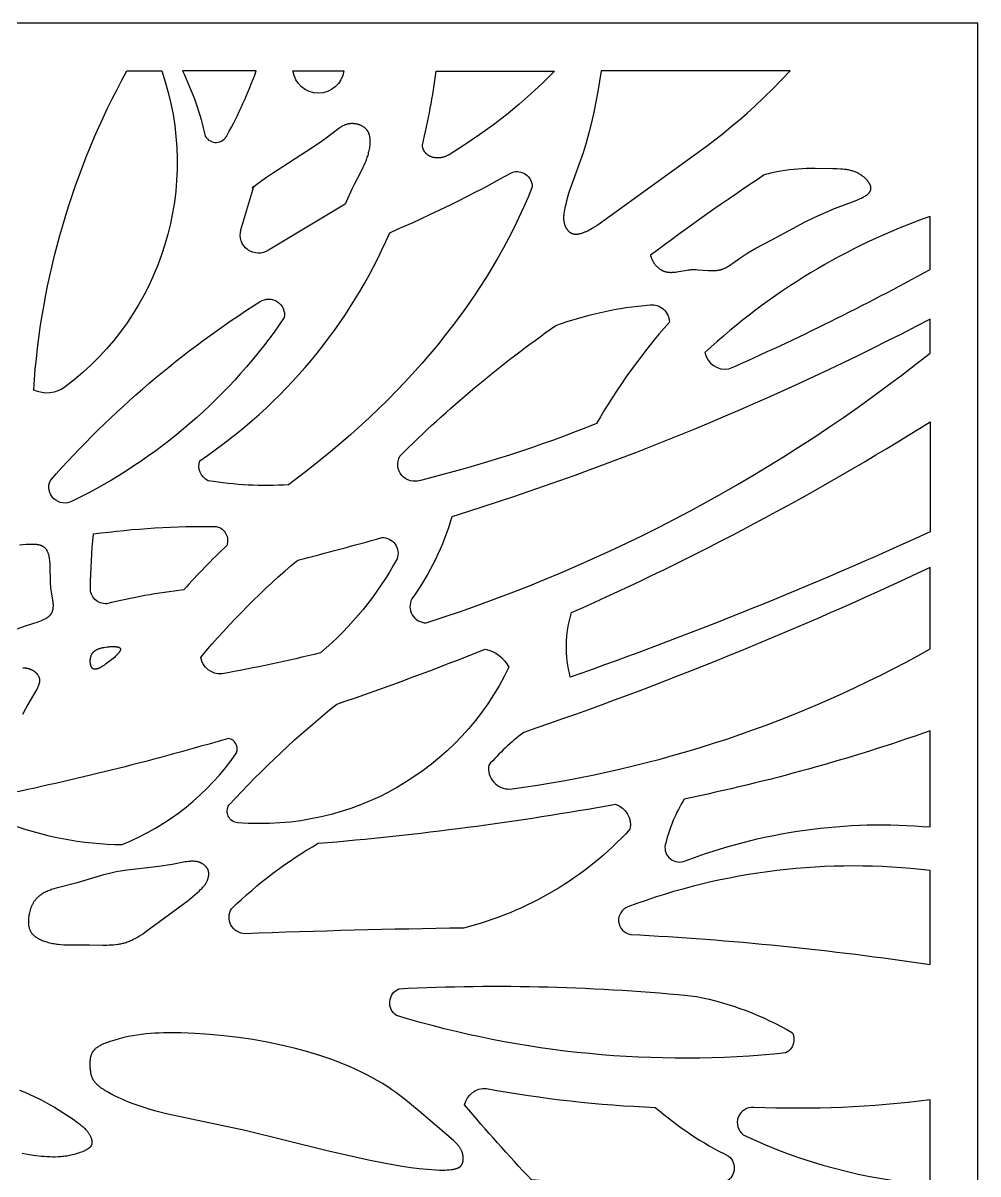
# Model space of a CAD drawing. Header units: millimetres. Extents: x 50 to 1286, y 76 to 815.
# Drawn here: x 886.6 to 1285.7, y 334.5 to 815.3 of the extents above; entities that cross this region are included whole.
import ezdxf

# ---------------------------------------------------------------- set-up
doc = ezdxf.new("R2010")
doc.units = ezdxf.units.MM
doc.layers.add('Layer 01', color=1, linetype='Continuous')

msp = doc.modelspace()

# ---------------------------------------------------------------- linework, layer by layer
at = {"layer": 'Layer 01'}
for points in [[(50.3, 75.65), (1285.74, 75.65), (1285.74, 815.26), (50.3, 815.26)], [(1128.25, 795.26), (1126.8, 786.61), (1125.13, 777.98), (1124.19, 773.7), (1123.14, 769.45), (1121.97, 765.25), (1120.67, 761.09), (1115.57, 746.87), (1114.64, 743.98), (1114.21, 742.52), (1113.8, 741.04), (1113.43, 739.55), (1113.08, 738.04), (1112.91, 737.19), (1112.75, 736.33), (1112.69, 735.89), (1112.63, 735.46), (1112.59, 735.03), (1112.56, 734.6), (1112.54, 734.17), (1112.54, 733.95), (1112.54, 733.74), (1112.55, 733.52), (1112.56, 733.31), (1112.57, 733.1), (1112.59, 732.88), (1112.61, 732.67), (1112.64, 732.46), (1112.68, 732.24), (1112.72, 732.03), (1112.76, 731.82), (1112.82, 731.61), (1112.87, 731.4), (1112.94, 731.19), (1112.99, 731.02), (1113.05, 730.85), (1113.12, 730.68), (1113.19, 730.51), (1113.26, 730.35), (1113.33, 730.18), (1113.41, 730.02), (1113.49, 729.86), (1113.58, 729.7), (1113.67, 729.55), (1113.76, 729.4), (1113.85, 729.25), (1113.95, 729.11), (1114.05, 728.97), (1114.15, 728.84), (1114.25, 728.71), (1114.34, 728.61), (1114.42, 728.51), (1114.51, 728.41), (1114.61, 728.32), (1114.7, 728.23), (1114.79, 728.14), (1114.89, 728.06), (1114.99, 727.98), (1115.08, 727.91), (1115.18, 727.84), (1115.28, 727.77), (1115.38, 727.71), (1115.49, 727.64), (1115.59, 727.59), (1115.7, 727.53), (1115.8, 727.48), (1115.91, 727.43), (1116.02, 727.39), (1116.13, 727.34), (1116.24, 727.31), (1116.35, 727.27), (1116.46, 727.24), (1116.58, 727.21), (1116.69, 727.18), (1116.81, 727.16), (1116.93, 727.14), (1117.04, 727.12), (1117.16, 727.1), (1117.28, 727.09), (1117.4, 727.08), (1117.53, 727.08), (1117.65, 727.07), (1117.77, 727.07), (1117.9, 727.07), (1118.02, 727.08), (1118.15, 727.08), (1118.28, 727.09), (1118.41, 727.11), (1118.54, 727.12), (1118.67, 727.14), (1118.93, 727.18), (1119.2, 727.23), (1119.47, 727.29), (1119.74, 727.36), (1120.02, 727.44), (1120.3, 727.53), (1120.58, 727.62), (1120.86, 727.73), (1121.15, 727.84), (1121.44, 727.96), (1121.73, 728.09), (1122.02, 728.22), (1122.62, 728.51), (1123.22, 728.83), (1123.83, 729.17), (1124.45, 729.53), (1125.69, 730.31), (1126.96, 731.15), (1129.51, 732.96), (1172.67, 764.16), (1179.36, 769.31), (1182.65, 771.98), (1185.93, 774.73), (1189.23, 777.61), (1192.57, 780.63), (1196.26, 784.12), (1199.98, 787.76), (1207.3, 795.26)], [(927.19, 554.14), (927.2, 554.12), (927.21, 554.11), (927.22, 554.1), (927.23, 554.09), (927.24, 554.07), (927.25, 554.06), (927.26, 554.04), (927.26, 554.03), (927.27, 554.02), (927.28, 554), (927.29, 553.99), (927.29, 553.97), (927.3, 553.96), (927.31, 553.94), (927.31, 553.93), (927.32, 553.91), (927.32, 553.9), (927.33, 553.88), (927.33, 553.87), (927.34, 553.85), (927.34, 553.84), (927.34, 553.82), (927.35, 553.81), (927.35, 553.79), (927.35, 553.77), (927.35, 553.76), (927.36, 553.74), (927.36, 553.73), (927.36, 553.71), (927.36, 553.69), (927.36, 553.67), (927.36, 553.66), (927.36, 553.64), (927.36, 553.62), (927.36, 553.59), (927.35, 553.55), (927.35, 553.52), (927.34, 553.48), (927.34, 553.44), (927.33, 553.41), (927.32, 553.37), (927.31, 553.33), (927.3, 553.29), (927.29, 553.25), (927.27, 553.21), (927.26, 553.17), (927.24, 553.13), (927.23, 553.09), (927.21, 553.05), (927.17, 552.97), (927.12, 552.88), (927.08, 552.8), (927.02, 552.71), (926.97, 552.62), (926.91, 552.53), (926.85, 552.44), (926.78, 552.34), (926.63, 552.15), (926.48, 551.96), (926.3, 551.76), (926.12, 551.56), (925.93, 551.35), (925.72, 551.14), (925.28, 550.72), (924.8, 550.28), (924.3, 549.85), (923.23, 548.97), (922.12, 548.11), (921.14, 547.39), (920.65, 547.05), (920.17, 546.73), (919.7, 546.43), (919.47, 546.29), (919.24, 546.16), (919.01, 546.03), (918.79, 545.92), (918.57, 545.81), (918.36, 545.71), (918.14, 545.62), (918.04, 545.58), (917.94, 545.54), (917.83, 545.5), (917.73, 545.47), (917.63, 545.44), (917.54, 545.41), (917.44, 545.39), (917.34, 545.36), (917.25, 545.35), (917.15, 545.33), (917.06, 545.32), (916.97, 545.31), (916.88, 545.3), (916.84, 545.3), (916.79, 545.29), (916.75, 545.29), (916.71, 545.29), (916.67, 545.29), (916.62, 545.3), (916.58, 545.3), (916.54, 545.3), (916.5, 545.31), (916.46, 545.31), (916.42, 545.32), (916.38, 545.33), (916.34, 545.33), (916.3, 545.34), (916.26, 545.35), (916.22, 545.36), (916.19, 545.37), (916.15, 545.39), (916.11, 545.4), (916.07, 545.41), (916.04, 545.43), (916, 545.45), (915.97, 545.46), (915.93, 545.48), (915.9, 545.5), (915.86, 545.52), (915.83, 545.54), (915.8, 545.56), (915.77, 545.59), (915.73, 545.61), (915.7, 545.64), (915.67, 545.66), (915.64, 545.69), (915.61, 545.72), (915.59, 545.74), (915.57, 545.76), (915.55, 545.78), (915.53, 545.81), (915.51, 545.83), (915.48, 545.85), (915.44, 545.9), (915.41, 545.96), (915.37, 546.01), (915.33, 546.07), (915.29, 546.12), (915.26, 546.18), (915.23, 546.25), (915.19, 546.31), (915.16, 546.37), (915.13, 546.44), (915.1, 546.51), (915.07, 546.58), (915.05, 546.65), (915.02, 546.72), (915, 546.8), (914.97, 546.87), (914.95, 546.95), (914.91, 547.11), (914.87, 547.27), (914.83, 547.43), (914.81, 547.6), (914.78, 547.78), (914.76, 547.95), (914.74, 548.13), (914.73, 548.31), (914.72, 548.49), (914.72, 548.67), (914.72, 548.85), (914.73, 549.04), (914.74, 549.22), (914.75, 549.4), (914.77, 549.58), (914.8, 549.76), (914.83, 549.94), (914.86, 550.12), (914.9, 550.29), (914.94, 550.46), (914.99, 550.63), (915.04, 550.79), (915.08, 550.91), (915.12, 551.03), (915.17, 551.14), (915.22, 551.25), (915.27, 551.36), (915.33, 551.47), (915.38, 551.58), (915.44, 551.68), (915.5, 551.78), (915.57, 551.88), (915.63, 551.97), (915.7, 552.07), (915.77, 552.16), (915.85, 552.25), (915.92, 552.34), (916, 552.42), (916.08, 552.51), (916.16, 552.59), (916.24, 552.67), (916.33, 552.75), (916.42, 552.82), (916.51, 552.89), (916.6, 552.97), (916.69, 553.04), (916.79, 553.1), (916.89, 553.17), (916.99, 553.23), (917.09, 553.3), (917.19, 553.36), (917.3, 553.42), (917.4, 553.48), (917.51, 553.53), (917.62, 553.59), (917.73, 553.64), (917.96, 553.74), (918.2, 553.83), (918.44, 553.92), (918.69, 554.01), (918.94, 554.08), (919.2, 554.16), (919.46, 554.22), (919.73, 554.29), (920.01, 554.35), (920.57, 554.45), (921.14, 554.54), (921.74, 554.62), (922.59, 554.7), (923.03, 554.74), (923.45, 554.76), (923.88, 554.78), (924.29, 554.78), (924.69, 554.78), (925.07, 554.76), (925.26, 554.75), (925.44, 554.73), (925.61, 554.71), (925.78, 554.69), (925.94, 554.67), (926.1, 554.64), (926.24, 554.61), (926.32, 554.59), (926.38, 554.57), (926.45, 554.55), (926.52, 554.53), (926.58, 554.51), (926.64, 554.49), (926.7, 554.46), (926.76, 554.44), (926.81, 554.41), (926.86, 554.39), (926.89, 554.37), (926.91, 554.36), (926.94, 554.35), (926.96, 554.33), (926.98, 554.32), (927.01, 554.3), (927.03, 554.29), (927.05, 554.27), (927.07, 554.26), (927.09, 554.24), (927.11, 554.22), (927.12, 554.21), (927.14, 554.19), (927.16, 554.17), (927.17, 554.16)], [(928.74, 430.93), (929.23, 431.07), (929.72, 431.22), (930.2, 431.39), (930.68, 431.57), (931.16, 431.76), (931.63, 431.96), (932.1, 432.17), (932.57, 432.4), (933.03, 432.63), (933.49, 432.87), (934.41, 433.38), (935.31, 433.92), (936.21, 434.49), (937.09, 435.08), (937.97, 435.7), (951.51, 445.65), (955.59, 448.75), (957.6, 450.37), (959.58, 452.07), (960.23, 452.66), (960.86, 453.26), (961.18, 453.57), (961.48, 453.89), (961.77, 454.21), (962.06, 454.54), (962.33, 454.87), (962.46, 455.05), (962.59, 455.22), (962.72, 455.4), (962.84, 455.57), (962.96, 455.76), (963.07, 455.94), (963.18, 456.12), (963.29, 456.31), (963.39, 456.5), (963.49, 456.7), (963.58, 456.9), (963.67, 457.1), (963.75, 457.3), (963.83, 457.51), (963.91, 457.75), (963.99, 458), (964.05, 458.25), (964.08, 458.38), (964.11, 458.51), (964.14, 458.63), (964.16, 458.76), (964.18, 458.89), (964.2, 459.02), (964.22, 459.15), (964.23, 459.28), (964.24, 459.41), (964.25, 459.53), (964.25, 459.66), (964.26, 459.79), (964.26, 459.92), (964.25, 460.05), (964.24, 460.18), (964.23, 460.3), (964.22, 460.43), (964.2, 460.55), (964.18, 460.68), (964.16, 460.8), (964.13, 460.93), (964.1, 461.05), (964.07, 461.17), (964.03, 461.29), (963.99, 461.41), (963.95, 461.52), (963.91, 461.62), (963.86, 461.71), (963.82, 461.81), (963.77, 461.9), (963.72, 461.99), (963.67, 462.08), (963.61, 462.17), (963.55, 462.26), (963.49, 462.35), (963.43, 462.44), (963.37, 462.52), (963.3, 462.61), (963.24, 462.69), (963.17, 462.77), (963.1, 462.85), (963.02, 462.93), (962.95, 463.01), (962.88, 463.08), (962.8, 463.16), (962.72, 463.23), (962.56, 463.38), (962.4, 463.51), (962.23, 463.65), (962.05, 463.77), (961.88, 463.89), (961.7, 464), (961.56, 464.09), (961.41, 464.17), (961.26, 464.25), (961.11, 464.33), (960.96, 464.4), (960.81, 464.46), (960.66, 464.53), (960.5, 464.59), (960.35, 464.64), (960.19, 464.69), (960.04, 464.74), (959.88, 464.79), (959.72, 464.83), (959.56, 464.86), (959.4, 464.9), (959.24, 464.93), (959.07, 464.96), (958.91, 464.98), (958.75, 465.01), (958.58, 465.03), (958.25, 465.06), (957.91, 465.08), (957.57, 465.09), (957.23, 465.09), (956.89, 465.08), (956.54, 465.06), (956.2, 465.03), (955.85, 465), (955.14, 464.92), (954.43, 464.81), (948.93, 463.77), (947.04, 463.45), (943.32, 462.91), (929.03, 461.18), (927.31, 460.91), (925.6, 460.62), (923.91, 460.28), (922.22, 459.91), (920.32, 459.43), (918.42, 458.89), (908.66, 455.95), (900.49, 453.86), (899.5, 453.56), (898.52, 453.24), (898.04, 453.07), (897.57, 452.89), (897.1, 452.7), (896.65, 452.5), (896.2, 452.3), (895.76, 452.08), (895.32, 451.85), (894.9, 451.61), (894.49, 451.36), (894.29, 451.23), (894.09, 451.09), (893.9, 450.96), (893.71, 450.82), (893.52, 450.67), (893.33, 450.52), (893.15, 450.37), (892.97, 450.22), (892.79, 450.06), (892.62, 449.89), (892.45, 449.73), (892.29, 449.56), (892.13, 449.38), (891.97, 449.2), (891.81, 449.01), (891.65, 448.81), (891.5, 448.61), (891.35, 448.4), (891.21, 448.19), (891.07, 447.98), (890.93, 447.76), (890.8, 447.54), (890.67, 447.31), (890.55, 447.08), (890.43, 446.85), (890.32, 446.62), (890.21, 446.38), (890.1, 446.14), (890, 445.89), (889.9, 445.64), (889.81, 445.39), (889.72, 445.14), (889.64, 444.89), (889.56, 444.63), (889.41, 444.11), (889.28, 443.59), (889.17, 443.06), (889.07, 442.52), (888.99, 441.98), (888.93, 441.44), (888.9, 441.03), (888.87, 440.63), (888.86, 440.22), (888.86, 439.81), (888.87, 439.41), (888.89, 439.01), (888.91, 438.82), (888.93, 438.62), (888.95, 438.43), (888.98, 438.23), (889.01, 438.04), (889.05, 437.85), (889.09, 437.66), (889.13, 437.47), (889.18, 437.29), (889.23, 437.11), (889.29, 436.93), (889.35, 436.75), (889.41, 436.57), (889.48, 436.4), (889.55, 436.23), (889.63, 436.06), (889.72, 435.89), (889.8, 435.73), (889.9, 435.57), (889.99, 435.42), (890.1, 435.25), (890.22, 435.09), (890.34, 434.94), (890.47, 434.78), (890.6, 434.63), (890.74, 434.49), (890.88, 434.35), (891.03, 434.21), (891.18, 434.07), (891.33, 433.94), (891.49, 433.81), (891.65, 433.68), (891.82, 433.56), (891.99, 433.44), (892.16, 433.33), (892.34, 433.21), (892.52, 433.1), (892.7, 432.99), (893.07, 432.79), (893.45, 432.59), (893.84, 432.4), (894.23, 432.23), (894.63, 432.06), (895.03, 431.9), (895.43, 431.75), (896.01, 431.55), (896.6, 431.37), (897.19, 431.2), (897.77, 431.04), (898.36, 430.91), (898.95, 430.78), (899.54, 430.67), (900.13, 430.57), (900.72, 430.48), (901.3, 430.41), (902.49, 430.29), (903.67, 430.21), (904.85, 430.16), (907.23, 430.13), (914.45, 430.22), (919.92, 430.11), (921.74, 430.1), (922.64, 430.12), (923.53, 430.16), (924.42, 430.21), (925.3, 430.3), (926.18, 430.4), (926.61, 430.47), (927.04, 430.54), (927.47, 430.63), (927.9, 430.72), (928.32, 430.82)], [(922.29, 368.59), (923.51, 367.92), (924.73, 367.29), (925.95, 366.68), (927.18, 366.1), (928.41, 365.55), (929.65, 365.02), (932.13, 364.03), (934.62, 363.14), (937.12, 362.32), (939.63, 361.56), (942.15, 360.88), (947.2, 359.65), (979.5, 352.71), (1013.71, 344.25), (1031.04, 340.32), (1038.09, 338.92), (1045.14, 337.71), (1048.66, 337.21), (1052.16, 336.78), (1055.65, 336.43), (1059.12, 336.19), (1060.71, 336.12), (1061.5, 336.1), (1062.3, 336.09), (1063.11, 336.11), (1063.93, 336.15), (1064.77, 336.21), (1065.62, 336.31), (1066.19, 336.39), (1066.48, 336.44), (1066.76, 336.49), (1067.04, 336.55), (1067.32, 336.62), (1067.59, 336.69), (1067.73, 336.73), (1067.86, 336.78), (1067.99, 336.82), (1068.12, 336.87), (1068.24, 336.92), (1068.37, 336.97), (1068.49, 337.03), (1068.61, 337.09), (1068.73, 337.15), (1068.84, 337.21), (1068.95, 337.28), (1069.06, 337.35), (1069.11, 337.39), (1069.17, 337.42), (1069.22, 337.46), (1069.27, 337.5), (1069.32, 337.54), (1069.36, 337.58), (1069.41, 337.62), (1069.46, 337.66), (1069.5, 337.71), (1069.55, 337.75), (1069.59, 337.8), (1069.64, 337.84), (1069.69, 337.9), (1069.74, 337.97), (1069.79, 338.03), (1069.84, 338.09), (1069.88, 338.16), (1069.93, 338.23), (1069.97, 338.29), (1070.01, 338.36), (1070.05, 338.43), (1070.09, 338.51), (1070.13, 338.58), (1070.16, 338.66), (1070.2, 338.73), (1070.23, 338.81), (1070.26, 338.89), (1070.29, 338.96), (1070.32, 339.04), (1070.35, 339.12), (1070.37, 339.21), (1070.39, 339.29), (1070.42, 339.37), (1070.44, 339.46), (1070.48, 339.63), (1070.51, 339.8), (1070.53, 339.98), (1070.56, 340.16), (1070.57, 340.34), (1070.58, 340.52), (1070.59, 340.7), (1070.59, 340.89), (1070.59, 341.07), (1070.58, 341.26), (1070.57, 341.45), (1070.56, 341.63), (1070.53, 341.82), (1070.51, 342.01), (1070.48, 342.19), (1070.45, 342.38), (1070.41, 342.56), (1070.37, 342.74), (1070.33, 342.92), (1070.28, 343.1), (1070.23, 343.28), (1070.14, 343.54), (1070.05, 343.8), (1069.95, 344.06), (1069.84, 344.3), (1069.72, 344.55), (1069.6, 344.78), (1069.47, 345.01), (1069.34, 345.24), (1069.2, 345.46), (1069.05, 345.68), (1068.9, 345.9), (1068.74, 346.11), (1068.58, 346.31), (1068.41, 346.52), (1068.24, 346.72), (1068.07, 346.91), (1067.7, 347.3), (1067.33, 347.67), (1066.94, 348.03), (1066.55, 348.39), (1052.14, 360.75), (1048.95, 363.41), (1045.72, 365.99), (1042.43, 368.46), (1040.75, 369.65), (1039.04, 370.8), (1036.86, 372.19), (1034.65, 373.52), (1032.39, 374.8), (1030.1, 376.02), (1027.77, 377.18), (1025.41, 378.29), (1023.02, 379.35), (1020.6, 380.36), (1018.16, 381.33), (1015.69, 382.24), (1013.2, 383.12), (1010.69, 383.95), (1005.63, 385.48), (1000.53, 386.87), (994.58, 388.3), (988.61, 389.54), (982.61, 390.6), (976.61, 391.49), (970.61, 392.21), (964.61, 392.76), (958.63, 393.14), (952.68, 393.37), (949.02, 393.42), (945.36, 393.39), (943.53, 393.33), (941.7, 393.24), (939.86, 393.12), (938.02, 392.95), (936.18, 392.74), (934.33, 392.49), (932.47, 392.19), (930.6, 391.84), (928.73, 391.42), (926.84, 390.95), (924.94, 390.42), (923.03, 389.82), (921.91, 389.44), (921.35, 389.23), (920.8, 389.02), (920.26, 388.79), (919.73, 388.56), (919.21, 388.3), (918.96, 388.17), (918.71, 388.04), (918.47, 387.9), (918.23, 387.75), (917.99, 387.61), (917.77, 387.45), (917.55, 387.3), (917.33, 387.14), (917.12, 386.97), (916.92, 386.8), (916.72, 386.62), (916.63, 386.53), (916.54, 386.44), (916.45, 386.34), (916.36, 386.25), (916.27, 386.15), (916.19, 386.05), (916.1, 385.95), (916.02, 385.85), (915.95, 385.75), (915.87, 385.65), (915.8, 385.54), (915.72, 385.43), (915.66, 385.33), (915.59, 385.22), (915.54, 385.13), (915.49, 385.04), (915.39, 384.86), (915.3, 384.67), (915.22, 384.48), (915.14, 384.29), (915.07, 384.09), (915, 383.89), (914.94, 383.69), (914.89, 383.49), (914.83, 383.28), (914.79, 383.07), (914.74, 382.86), (914.71, 382.64), (914.67, 382.43), (914.64, 382.21), (914.62, 381.99), (914.58, 381.54), (914.55, 381.09), (914.54, 380.64), (914.54, 380.18), (914.55, 379.73), (914.57, 379.27), (914.6, 378.82), (914.64, 378.36), (914.7, 377.88), (914.76, 377.4), (914.83, 376.92), (914.88, 376.69), (914.92, 376.46), (914.97, 376.23), (915.03, 376), (915.09, 375.78), (915.15, 375.56), (915.22, 375.34), (915.3, 375.12), (915.38, 374.91), (915.47, 374.7), (915.53, 374.58), (915.59, 374.45), (915.65, 374.33), (915.71, 374.21), (915.78, 374.08), (915.85, 373.96), (915.92, 373.85), (915.99, 373.73), (916.14, 373.5), (916.3, 373.27), (916.46, 373.05), (916.64, 372.83), (916.82, 372.62), (917.01, 372.41), (917.2, 372.2), (917.4, 372), (917.61, 371.8), (917.82, 371.61), (918.04, 371.41), (918.26, 371.23), (918.49, 371.04), (918.72, 370.86), (919.2, 370.51), (919.69, 370.16), (920.2, 369.83), (920.71, 369.51), (921.23, 369.19)]]:
    msp.add_lwpolyline(points, close=True, dxfattribs=at)
for points in [[(944.61, 795.26, -0.325586), (904.29, 663.28, -0.280139), (891.08, 661.92, -0.110407), (930.04, 795.26)], [(953.3, 795.26, -0.058364), (962.78, 767.97, 0.616153), (971.96, 768.45, 0.038592), (984.11, 795.26)], [(1020.68, 795.26, -0.874486), (999.44, 795.26)], [(1108.78, 795.12), (1103.83, 790.25), (1098.87, 785.64), (1093.83, 781.22), (1088.66, 776.94), (1083.26, 772.76), (1077.54, 768.62), (1071.39, 764.47), (1064.67, 760.23), (1064.45, 760.11), (1064.23, 759.99), (1064.01, 759.87), (1063.79, 759.76), (1063.56, 759.66), (1063.33, 759.56), (1063.1, 759.47), (1062.87, 759.39), (1062.63, 759.31), (1062.4, 759.24), (1062.16, 759.18), (1061.92, 759.12), (1061.68, 759.07), (1061.44, 759.03), (1061.21, 758.99), (1060.97, 758.96), (1060.73, 758.93), (1060.5, 758.92), (1060.27, 758.9), (1060.03, 758.9), (1059.81, 758.9), (1059.58, 758.91), (1059.35, 758.92), (1059.13, 758.93), (1058.91, 758.96), (1058.7, 758.99), (1058.49, 759.02), (1058.28, 759.06), (1058.07, 759.1), (1057.87, 759.15), (1057.68, 759.2), (1057.48, 759.26), (1057.39, 759.29), (1057.29, 759.32), (1057.2, 759.35), (1057.1, 759.39), (1057, 759.43), (1056.91, 759.47), (1056.82, 759.51), (1056.72, 759.55), (1056.63, 759.6), (1056.53, 759.64), (1056.44, 759.69), (1056.35, 759.74), (1056.26, 759.8), (1056.17, 759.85), (1056.08, 759.91), (1055.99, 759.97), (1055.9, 760.03), (1055.81, 760.09), (1055.72, 760.15), (1055.64, 760.22), (1055.55, 760.29), (1055.47, 760.36), (1055.39, 760.43), (1055.31, 760.5), (1055.23, 760.58), (1055.15, 760.65), (1055.07, 760.73), (1055, 760.81), (1054.93, 760.89), (1054.85, 760.97), (1054.78, 761.06), (1054.71, 761.14), (1054.65, 761.23), (1054.58, 761.32), (1054.52, 761.41), (1054.45, 761.5), (1054.39, 761.59), (1054.34, 761.68), (1054.28, 761.78), (1054.23, 761.87), (1054.17, 761.96), (1054.12, 762.06), (1054.07, 762.16), (1054.03, 762.26), (1053.98, 762.35), (1053.94, 762.45), (1053.9, 762.55), (1053.86, 762.65), (1053.82, 762.75), (1053.79, 762.85), (1053.75, 762.95), (1053.72, 763.06), (1053.7, 763.16), (1053.67, 763.26), (1053.64, 763.36), (1053.62, 763.46), (1053.6, 763.56), (1053.58, 763.67), (1053.57, 763.77), (1053.55, 763.87), (1053.54, 763.97), (1053.53, 764.07), (1053.52, 764.17), (1053.51, 764.27, 0.02587), (1059.34, 795.12)], [(982.38, 746.34), (984.37, 747.91), (986.39, 749.43), (988.43, 750.89), (990.5, 752.32), (1007.51, 763.25), (1011.76, 766.18), (1013.87, 767.71), (1018.12, 770.97), (1018.56, 771.28), (1019, 771.59), (1019.45, 771.87), (1019.68, 772.01), (1019.9, 772.14), (1020.13, 772.27), (1020.37, 772.39), (1020.6, 772.51), (1020.83, 772.62), (1021.07, 772.72), (1021.31, 772.82), (1021.56, 772.91), (1021.8, 772.99), (1022.05, 773.07), (1022.3, 773.14), (1022.55, 773.2), (1022.81, 773.25), (1022.94, 773.27), (1023.07, 773.29), (1023.2, 773.31), (1023.33, 773.33), (1023.56, 773.35), (1023.78, 773.36), (1024.01, 773.37), (1024.24, 773.37), (1024.47, 773.36), (1024.71, 773.35), (1024.94, 773.33), (1025.17, 773.31), (1025.41, 773.28), (1025.64, 773.24), (1025.87, 773.2), (1026.1, 773.15), (1026.33, 773.09), (1026.56, 773.03), (1026.78, 772.96), (1027.01, 772.89), (1027.23, 772.81), (1027.45, 772.72), (1027.66, 772.63), (1027.87, 772.53), (1028.08, 772.43), (1028.29, 772.32), (1028.49, 772.2), (1028.68, 772.08), (1028.87, 771.96), (1029.05, 771.83), (1029.23, 771.69), (1029.32, 771.62), (1029.4, 771.55), (1029.49, 771.48), (1029.57, 771.4), (1029.65, 771.33), (1029.73, 771.25), (1029.81, 771.17), (1029.88, 771.1), (1029.96, 771.01), (1030.03, 770.93), (1030.11, 770.83), (1030.19, 770.73), (1030.27, 770.63), (1030.35, 770.52), (1030.42, 770.42), (1030.49, 770.31), (1030.56, 770.2), (1030.63, 770.09), (1030.69, 769.98), (1030.75, 769.86), (1030.81, 769.75), (1030.86, 769.63), (1030.92, 769.51), (1030.97, 769.39), (1031.02, 769.27), (1031.07, 769.15), (1031.11, 769.03), (1031.15, 768.9), (1031.19, 768.78), (1031.23, 768.65), (1031.3, 768.39), (1031.36, 768.13), (1031.42, 767.87), (1031.47, 767.6), (1031.5, 767.33), (1031.54, 767.05), (1031.56, 766.78), (1031.58, 766.5), (1031.59, 766.22), (1031.6, 765.93), (1031.6, 765.65), (1031.59, 765.36), (1031.58, 765.08), (1031.57, 764.79), (1031.52, 764.22), (1031.45, 763.64), (1031.37, 763.08), (1031.27, 762.51), (1031.17, 761.99), (1031.06, 761.48), (1030.94, 760.98), (1030.81, 760.48), (1030.67, 759.98), (1030.52, 759.5), (1030.36, 759.02), (1030.2, 758.54), (1029.84, 757.6), (1029.47, 756.68), (1029.07, 755.77), (1028.65, 754.88), (1027.77, 753.11), (1025.05, 747.87), (1024.09, 745.84), (1021.32, 739.64), (989.27, 720.41, -0.700203), (977.69, 728.83), (983.14, 746.95)], [(1039.86, 727.67, 0.027775), (1090.99, 752.88, -0.514667), (1099.45, 746.76), (1097.69, 742.49), (1095.83, 738.23), (1093.88, 733.99), (1091.83, 729.77), (1089.69, 725.57), (1087.45, 721.39), (1085.12, 717.23), (1082.69, 713.09), (1080.17, 708.98), (1077.56, 704.88), (1074.85, 700.82), (1072.05, 696.77), (1069.16, 692.76), (1066.18, 688.76), (1063.1, 684.8), (1059.94, 680.87), (1053.33, 673.09), (1046.38, 665.43), (1039.07, 657.89), (1031.42, 650.5), (1023.44, 643.24), (1015.12, 636.12), (1006.49, 629.15), (997.54, 622.34, -0.055174), (964, 624.01, -0.366476), (960.45, 632.42, 0.144087)], [(1196.44, 751.78, 0.01467), (1148.84, 718.23), (1148.89, 718.03), (1148.96, 717.84), (1149.02, 717.64), (1149.09, 717.44), (1149.16, 717.24), (1149.24, 717.04), (1149.32, 716.85), (1149.41, 716.66), (1149.5, 716.46), (1149.59, 716.27), (1149.68, 716.08), (1149.78, 715.89), (1149.88, 715.71), (1149.99, 715.52), (1150.1, 715.34), (1150.21, 715.16), (1150.33, 714.99), (1150.45, 714.81), (1150.58, 714.64), (1150.7, 714.47), (1150.83, 714.3), (1150.97, 714.14), (1151.11, 713.98), (1151.25, 713.82), (1151.39, 713.66), (1151.54, 713.51), (1151.69, 713.36), (1151.85, 713.22), (1152.01, 713.08), (1152.17, 712.94), (1152.33, 712.81), (1152.5, 712.68), (1152.63, 712.59), (1152.76, 712.49), (1152.89, 712.41), (1153.03, 712.32), (1153.17, 712.23), (1153.3, 712.15), (1153.44, 712.07), (1153.58, 712), (1153.73, 711.92), (1153.87, 711.85), (1154.01, 711.79), (1154.16, 711.72), (1154.3, 711.66), (1154.45, 711.61), (1154.6, 711.55), (1154.74, 711.5), (1154.9, 711.45), (1155.05, 711.41), (1155.21, 711.36), (1155.37, 711.33), (1155.52, 711.29), (1155.68, 711.26), (1155.84, 711.23), (1156, 711.21), (1156.16, 711.18), (1156.32, 711.16), (1156.48, 711.15), (1156.64, 711.13), (1156.96, 711.12), (1157.28, 711.11), (1157.61, 711.11), (1157.93, 711.12), (1158.26, 711.14), (1158.59, 711.17), (1158.92, 711.2), (1159.25, 711.24), (1159.92, 711.33), (1164, 712.05), (1164.68, 712.14), (1165.03, 712.18), (1165.38, 712.21), (1165.8, 712.24), (1166.23, 712.26), (1166.65, 712.27), (1167.08, 712.27), (1167.93, 712.25), (1168.78, 712.21), (1172.98, 711.9), (1173.79, 711.86), (1174.61, 711.84), (1175.01, 711.84), (1175.41, 711.85), (1175.8, 711.87), (1176.2, 711.9), (1176.59, 711.94), (1176.97, 711.99), (1177.36, 712.06), (1177.55, 712.09), (1177.74, 712.13), (1177.93, 712.18), (1178.11, 712.22), (1178.3, 712.27), (1178.49, 712.33), (1178.74, 712.41), (1179, 712.5), (1179.25, 712.59), (1179.5, 712.69), (1179.74, 712.8), (1179.99, 712.92), (1180.24, 713.04), (1180.48, 713.16), (1180.96, 713.42), (1181.45, 713.71), (1181.92, 714.01), (1182.4, 714.32), (1183.34, 714.98), (1186.17, 717.05), (1186.98, 717.63), (1187.81, 718.18), (1189.48, 719.24), (1191.16, 720.25), (1192.85, 721.21), (1199.52, 724.73), (1213.56, 732.18), (1217.32, 734.03), (1221.37, 735.87), (1225.8, 737.74), (1234.46, 741.01), (1235.37, 741.37), (1236.25, 741.75), (1236.67, 741.94), (1237.08, 742.14), (1237.48, 742.34), (1237.86, 742.54), (1238.23, 742.75), (1238.58, 742.96), (1238.75, 743.07), (1238.91, 743.18), (1239.07, 743.29), (1239.23, 743.41), (1239.38, 743.52), (1239.52, 743.64), (1239.66, 743.75), (1239.79, 743.87), (1239.91, 743.99), (1240.03, 744.11), (1240.15, 744.23), (1240.2, 744.3), (1240.25, 744.36), (1240.31, 744.42), (1240.36, 744.48), (1240.4, 744.55), (1240.45, 744.61), (1240.49, 744.68), (1240.54, 744.74), (1240.58, 744.81), (1240.62, 744.87), (1240.66, 744.94), (1240.69, 745), (1240.73, 745.07), (1240.76, 745.14), (1240.79, 745.21), (1240.82, 745.27), (1240.84, 745.34), (1240.87, 745.41), (1240.89, 745.48), (1240.91, 745.55), (1240.93, 745.62), (1240.95, 745.69), (1240.96, 745.77), (1240.97, 745.84), (1240.98, 745.91), (1240.99, 745.98), (1241, 746.06), (1241, 746.13), (1241, 746.21), (1241, 746.28), (1241, 746.36), (1241, 746.43), (1240.99, 746.51), (1240.98, 746.59), (1240.97, 746.66), (1240.96, 746.73), (1240.94, 746.8), (1240.93, 746.87), (1240.91, 746.95), (1240.89, 747.02), (1240.87, 747.09), (1240.85, 747.17), (1240.82, 747.24), (1240.8, 747.31), (1240.77, 747.39), (1240.74, 747.46), (1240.68, 747.61), (1240.61, 747.76), (1240.53, 747.91), (1240.45, 748.07), (1240.37, 748.22), (1240.28, 748.37), (1240.18, 748.52), (1240.08, 748.67), (1239.97, 748.83), (1239.86, 748.98), (1239.75, 749.13), (1239.63, 749.28), (1239.51, 749.42), (1239.38, 749.57), (1239.12, 749.86), (1238.85, 750.15), (1238.56, 750.42), (1238.27, 750.69), (1237.98, 750.95), (1237.67, 751.19), (1237.32, 751.46), (1236.96, 751.71), (1236.6, 751.95), (1236.24, 752.17), (1235.87, 752.38), (1235.5, 752.57), (1235.13, 752.75), (1234.75, 752.92), (1234.37, 753.08), (1233.98, 753.22), (1233.59, 753.35), (1233.2, 753.47), (1232.81, 753.58), (1232.42, 753.68), (1232.02, 753.77), (1231.62, 753.86), (1231.22, 753.93), (1230.81, 754), (1230, 754.11), (1229.18, 754.19), (1228.36, 754.26), (1226.7, 754.34), (1225.03, 754.38), (1217.72, 754.48), (1214.09, 754.42), (1212.29, 754.35), (1210.49, 754.25), (1208.7, 754.12), (1206.92, 753.94), (1205.15, 753.71), (1203.38, 753.44), (1201.63, 753.12), (1199.89, 752.74), (1199.02, 752.52), (1198.16, 752.29), (1197.3, 752.05)], [(1265.74, 734.47, 0.102781), (1171.56, 677.57, 0.400179), (1181.65, 670.73, 0.021281), (1265.74, 712.32)], [(995.81, 692.24, -0.131176), (907.22, 615.54, -0.721576), (898.04, 624.18, -0.07088), (985.73, 698.9, -0.648196)], [(1156.79, 690.3, 0.051931), (1126.36, 647.99, -0.036191), (1052.72, 624.22, -0.688601), (1044.08, 634.3, -0.043649), (1109.26, 688.86, -0.067006), (1148.69, 697.53, -0.434301)], [(1265.74, 691.54, -0.044953), (1065.87, 609.02, -0.087184), (1049.14, 574.76, 0.567378), (1055.13, 564.69, 0.090507), (1265.74, 677.38)], [(1265.74, 602.69, -0.022759), (1115.36, 542, -0.138495), (1115.86, 568.98, 0.036227), (1265.74, 648.71)], [(916.14, 601.81, -0.03804), (967.53, 604.91, -0.442259), (971.79, 597, 0.019732), (953.81, 578.48, 0.031095), (921.57, 572.67, -0.455478), (914.83, 579.33, -0.026973)], [(1042.94, 591.44, -0.092196), (1010.91, 552.16, -0.015857), (969.65, 543.37, -0.388951), (960.9, 550.26, -0.044428), (1001.45, 590.91, 0.007541), (1036.56, 600.3, -0.537043)], [(1265.74, 587.87, -0.028194), (1095.89, 518.9, 0.053324), (1081.24, 505.2, 0.46782), (1090.1, 495.27, 0.095137), (1265.74, 553.77)], [(1079.72, 553.71, -0.222376), (1089.73, 546.21, -0.311353), (976.29, 481.21, -0.566975), (972.74, 488.63, -0.037513), (1017.76, 530.75, 0.014086)], [(1265.74, 519.57, -0.033935), (1162.98, 491.1, 0.078892), (1155.23, 472.72, 0.605157), (1162.61, 464.98, -0.114426), (1265.74, 479.41)], [(879.81, 493.2, 0.532507), (878.92, 481.45, 0.088284), (928.11, 472.07, 0.145982), (975.85, 510.35, 0.483876), (972.47, 516.42, -0.020368)], [(1010.02, 472.6, 0.023589), (1134.28, 488.94, -0.380198), (1140.26, 478.44, -0.145527), (1070.69, 437.16, 0.005928), (979.39, 434.83, -0.582421), (973.78, 445.29, -0.061766)], [(1265.74, 461.17, 0.120486), (1139.43, 446.05, 0.764724), (1140.51, 434.52, -0.024639), (1265.74, 421.92)], [(1043.75, 411.84, -0.03806), (1168.16, 408.63, -0.082998), (1208.16, 393.46, -0.397089), (1205.48, 385.04, -0.099763), (1042.72, 400.64, -0.596795)], [(1150.84, 362.29, 0.0641), (1181.53, 341.93, -0.579232), (1179.71, 330.94, -0.035982), (1099.14, 331.99, -0.014575), (1071.2, 363.28, -0.380743), (1080.29, 370.17, 0.03594)], [(1265.74, 365.41, -0.042449), (1192.04, 362.29, 0.744712), (1187.64, 350.8, 0.092068), (1265.74, 330.04)]]:
    msp.add_lwpolyline(points, format="xyb", close=True, dxfattribs=at)
for points in [[(885.1, 597.29), (887.94, 597.52), (889.33, 597.6), (890.01, 597.62), (890.67, 597.61), (890.99, 597.61), (891.31, 597.59), (891.62, 597.57), (891.93, 597.55), (892.23, 597.51), (892.52, 597.48), (892.81, 597.43), (893.09, 597.37), (893.37, 597.31), (893.5, 597.28), (893.63, 597.24), (893.76, 597.2), (893.89, 597.16), (894.02, 597.12), (894.14, 597.07), (894.26, 597.02), (894.38, 596.97), (894.5, 596.92), (894.61, 596.86), (894.72, 596.81), (894.83, 596.75), (894.94, 596.68), (895.05, 596.62), (895.14, 596.55), (895.23, 596.49), (895.32, 596.42), (895.41, 596.35), (895.5, 596.28), (895.58, 596.21), (895.66, 596.13), (895.74, 596.05), (895.82, 595.97), (895.9, 595.89), (895.97, 595.81), (896.04, 595.72), (896.11, 595.63), (896.18, 595.54), (896.25, 595.45), (896.31, 595.35), (896.38, 595.26), (896.44, 595.16), (896.5, 595.06), (896.56, 594.96), (896.61, 594.86), (896.67, 594.75), (896.72, 594.64), (896.77, 594.53), (896.87, 594.31), (896.96, 594.08), (897.05, 593.85), (897.13, 593.61), (897.21, 593.36), (897.28, 593.1), (897.35, 592.85), (897.41, 592.58), (897.46, 592.31), (897.52, 592.04), (897.61, 591.47), (897.68, 590.89), (897.75, 590.29), (897.8, 589.68), (897.83, 589.06), (897.88, 587.78), (897.95, 582.46), (898, 581.15), (898.08, 579.87), (898.13, 579.24), (898.2, 578.63), (898.27, 578.16), (898.34, 577.7), (898.84, 575.04), (898.98, 574.18), (899.05, 573.74), (899.1, 573.31), (899.13, 572.87), (899.16, 572.44), (899.17, 572.22), (899.17, 571.99), (899.17, 571.77), (899.16, 571.55), (899.15, 571.26), (899.13, 570.98), (899.09, 570.7), (899.07, 570.56), (899.05, 570.42), (899.03, 570.28), (899, 570.14), (898.97, 570), (898.94, 569.87), (898.9, 569.74), (898.87, 569.6), (898.82, 569.47), (898.78, 569.35), (898.72, 569.2), (898.67, 569.07), (898.6, 568.93), (898.54, 568.8), (898.47, 568.67), (898.39, 568.54), (898.31, 568.42), (898.23, 568.3), (898.15, 568.18), (898.06, 568.06), (897.97, 567.95), (897.87, 567.83), (897.77, 567.72), (897.67, 567.62), (897.57, 567.51), (897.46, 567.41), (897.35, 567.31), (897.23, 567.21), (897.12, 567.11), (897, 567.02), (896.87, 566.93), (896.75, 566.84), (896.62, 566.75), (896.49, 566.66), (896.23, 566.49), (895.95, 566.33), (895.67, 566.18), (895.37, 566.03), (895.08, 565.89), (894.77, 565.75), (894.46, 565.62), (894.14, 565.49), (893.5, 565.25), (892.84, 565.02), (887.54, 563.34), (875.63, 559.13)], [(886.61, 545.91), (886.84, 545.91), (887.07, 545.9), (887.29, 545.88), (887.52, 545.86), (887.75, 545.84), (887.98, 545.81), (888.2, 545.77), (888.48, 545.71), (888.75, 545.65), (888.88, 545.61), (889.02, 545.57), (889.15, 545.53), (889.29, 545.49), (889.42, 545.45), (889.55, 545.4), (889.68, 545.35), (889.82, 545.29), (889.94, 545.24), (890.07, 545.18), (890.2, 545.12), (890.33, 545.06), (890.45, 544.99), (890.58, 544.93), (890.7, 544.86), (890.82, 544.79), (890.94, 544.71), (891.06, 544.63), (891.17, 544.55), (891.29, 544.47), (891.4, 544.39), (891.51, 544.3), (891.62, 544.21), (891.73, 544.12), (891.83, 544.02), (891.94, 543.93), (892.04, 543.83), (892.14, 543.73), (892.26, 543.6), (892.37, 543.47), (892.48, 543.34), (892.59, 543.2), (892.69, 543.06), (892.79, 542.92), (892.88, 542.77), (892.97, 542.63), (893.05, 542.48), (893.09, 542.4), (893.13, 542.33), (893.16, 542.25), (893.2, 542.17), (893.23, 542.1), (893.26, 542.02), (893.29, 541.94), (893.32, 541.87), (893.35, 541.79), (893.37, 541.71), (893.39, 541.63), (893.42, 541.55), (893.43, 541.47), (893.45, 541.39), (893.47, 541.31), (893.48, 541.23), (893.49, 541.16), (893.5, 541.08), (893.51, 541), (893.52, 540.92), (893.53, 540.84), (893.53, 540.76), (893.53, 540.68), (893.53, 540.6), (893.53, 540.52), (893.53, 540.44), (893.52, 540.36), (893.52, 540.28), (893.5, 540.12), (893.48, 539.96), (893.45, 539.8), (893.42, 539.63), (893.39, 539.47), (893.35, 539.31), (893.3, 539.15), (893.25, 538.99), (893.2, 538.83), (893.14, 538.67), (893.08, 538.51), (892.95, 538.18), (892.81, 537.86), (892.66, 537.54), (892.33, 536.91), (891.99, 536.29), (888.66, 530.57), (887.62, 528.7), (886.4, 526.35)], [(885.17, 369.45), (887.32, 368.59), (889.45, 367.68), (891.55, 366.72), (893.63, 365.7), (895.69, 364.64), (897.73, 363.53), (899.74, 362.38), (901.73, 361.18), (903.7, 359.93), (905.63, 358.65), (907.54, 357.32), (909.42, 355.96), (910.21, 355.36), (910.99, 354.75), (911.37, 354.44), (911.74, 354.12), (912.11, 353.78), (912.46, 353.44), (912.8, 353.09), (912.97, 352.91), (913.13, 352.73), (913.29, 352.54), (913.45, 352.35), (913.6, 352.15), (913.75, 351.96), (913.89, 351.75), (914.03, 351.55), (914.17, 351.34), (914.3, 351.12), (914.43, 350.9), (914.55, 350.68), (914.67, 350.45), (914.78, 350.22), (914.87, 350.01), (914.96, 349.8), (915.05, 349.59), (915.12, 349.37), (915.19, 349.16), (915.26, 348.94), (915.29, 348.83), (915.31, 348.72), (915.34, 348.61), (915.36, 348.51), (915.38, 348.4), (915.4, 348.29), (915.41, 348.18), (915.43, 348.08), (915.44, 347.97), (915.44, 347.87), (915.45, 347.76), (915.45, 347.66), (915.45, 347.56), (915.45, 347.45), (915.44, 347.35), (915.43, 347.25), (915.42, 347.15), (915.41, 347.11), (915.4, 347.06), (915.39, 347.01), (915.38, 346.96), (915.37, 346.91), (915.36, 346.87), (915.33, 346.79), (915.31, 346.72), (915.29, 346.65), (915.26, 346.58), (915.23, 346.51), (915.2, 346.44), (915.16, 346.37), (915.13, 346.3), (915.09, 346.23), (915.05, 346.17), (915.01, 346.1), (914.96, 346.04), (914.92, 345.97), (914.87, 345.91), (914.82, 345.85), (914.77, 345.79), (914.72, 345.73), (914.66, 345.67), (914.61, 345.61), (914.55, 345.55), (914.49, 345.5), (914.43, 345.44), (914.37, 345.38), (914.31, 345.33), (914.18, 345.22), (914.04, 345.12), (913.9, 345.01), (913.76, 344.91), (913.61, 344.82), (913.46, 344.72), (913.3, 344.63), (913.14, 344.54), (912.81, 344.37), (912.47, 344.2), (912.12, 344.05), (911.77, 343.9), (911.05, 343.61), (910.42, 343.38), (909.79, 343.17), (909.16, 342.97), (908.54, 342.78), (907.92, 342.61), (907.3, 342.45), (906.69, 342.31), (906.08, 342.18), (905.47, 342.06), (904.87, 341.96), (904.27, 341.87), (903.67, 341.79), (903.07, 341.72), (902.47, 341.66), (901.29, 341.58), (900.11, 341.54), (898.94, 341.53), (897.78, 341.56), (896.62, 341.62), (895.46, 341.7), (894.31, 341.81), (892.01, 342.08), (889.14, 342.51), (886.28, 343.02)]]:
    msp.add_lwpolyline(points, dxfattribs=at)

doc.saveas('drawing.dxf')
